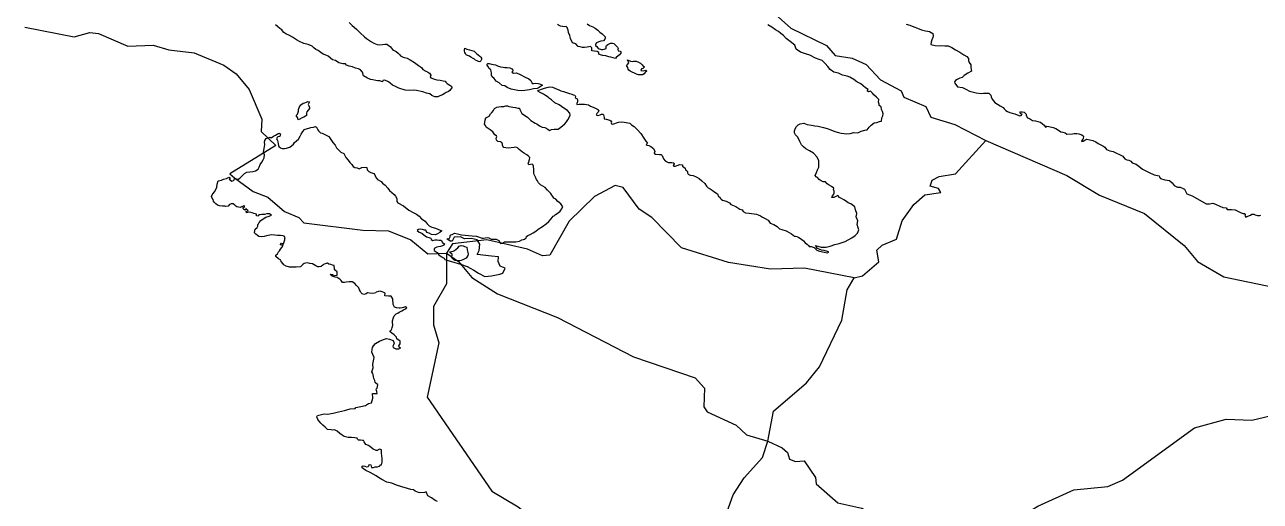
# Model space of a CAD drawing. Header units: metres. Extents: x 13.21 to 19.52, y 42.14 to 46.62.
# Drawn here: x 15.0565 to 15.4171, y 44.1713 to 44.3102 of the extents above; entities that cross this region are included whole.
import ezdxf

# ---------------------------------------------------------------- set-up
doc = ezdxf.new("R2010")
doc.units = ezdxf.units.M
doc.header["$MEASUREMENT"] = 0
doc.layers.add('CESTE', color=5, linetype='Continuous')
doc.layers.add('hr', color=9, linetype='Continuous')

msp = doc.modelspace()

# ---------------------------------------------------------------- linework, layer by layer
at = {"layer": 'CESTE'}
for points in [[(15.2692, 44.319), (15.28013, 44.30923), (15.29047, 44.30421), (15.29304, 44.30126), (15.29797, 44.30048), (15.3021, 44.29859), (15.30631, 44.29414), (15.3123, 44.29091), (15.31309, 44.28915), (15.3195, 44.28638), (15.32092, 44.28326), (15.32797, 44.28116), (15.33703, 44.27648)], [(15.05653, 44.30953), (15.07093, 44.30666), (15.07552, 44.30792), (15.07804, 44.30772), (15.08666, 44.30402), (15.09401, 44.3043), (15.0986, 44.30291), (15.106, 44.30199), (15.11466, 44.29845), (15.11822, 44.29593), (15.12206, 44.29131), (15.12569, 44.28268), (15.12551, 44.27912), (15.12985, 44.27504), (15.11643, 44.2668), (15.11774, 44.26555), (15.12317, 44.26162), (15.1275, 44.25995), (15.1323, 44.2558), (15.13653, 44.25399), (15.13796, 44.25251), (15.15519, 44.25036), (15.16271, 44.25012), (15.16922, 44.24753), (15.17421, 44.24345), (15.17957, 44.24363)], [(15.29858, 44.23648), (15.30103, 44.23698), (15.30576, 44.24107), (15.30523, 44.24447), (15.30671, 44.246), (15.31091, 44.24771), (15.31257, 44.25301), (15.31601, 44.2578), (15.31918, 44.26066), (15.32391, 44.26134), (15.32315, 44.26251), (15.3208, 44.26312), (15.32136, 44.2649), (15.32341, 44.26598), (15.32813, 44.26677), (15.33703, 44.27648)], [(15.33703, 44.27648), (15.36061, 44.26629), (15.37021, 44.26053), (15.38329, 44.25522), (15.39485, 44.24585), (15.39873, 44.24123), (15.40649, 44.23671), (15.42093, 44.23376), (15.45038, 44.22391), (15.46259, 44.22198), (15.4711, 44.21742)], [(15.29858, 44.23648), (15.28407, 44.23921), (15.27412, 44.23896), (15.26188, 44.24089), (15.24815, 44.2452), (15.23952, 44.254), (15.23587, 44.25645), (15.23117, 44.26279), (15.22885, 44.26339), (15.22278, 44.26018), (15.21545, 44.25297), (15.20979, 44.24302), (15.20762, 44.24284), (15.20326, 44.24475), (15.19136, 44.24753), (15.18138, 44.24639), (15.17957, 44.24363)], [(15.17957, 44.24363), (15.17959, 44.23467), (15.1758, 44.22805), (15.17582, 44.2227), (15.1774, 44.21747), (15.17396, 44.20162), (15.19283, 44.17427), (15.20048, 44.1697), (15.20717, 44.16438), (15.20951, 44.16122), (15.22152, 44.15209), (15.22748, 44.14219), (15.22972, 44.13339), (15.23223, 44.12973)], [(15.17957, 44.24363), (15.18311, 44.24116), (15.18699, 44.23654), (15.19447, 44.23178), (15.21204, 44.2249), (15.23418, 44.21337), (15.2522, 44.20727), (15.2549, 44.20431), (15.25472, 44.19883), (15.25567, 44.19737), (15.26416, 44.19344), (15.26714, 44.19064), (15.27335, 44.18883)], [(15.27335, 44.18883), (15.27501, 44.19753), (15.28469, 44.20583), (15.28845, 44.21047), (15.29495, 44.22406), (15.29653, 44.23294), (15.29858, 44.23648)], [(15.32454, 44.15207), (15.33081, 44.15496), (15.33697, 44.16057), (15.35216, 44.1699), (15.36273, 44.17464), (15.37264, 44.17557), (15.37688, 44.17749), (15.39787, 44.19266), (15.40713, 44.19526), (15.41461, 44.19493), (15.43149, 44.19897)], [(15.23223, 44.12973), (15.23542, 44.13247), (15.23739, 44.13578), (15.23885, 44.14107), (15.2414, 44.14414), (15.24119, 44.14769), (15.24211, 44.14938), (15.24962, 44.15654), (15.25657, 44.16169), (15.26142, 44.16799), (15.26331, 44.17318), (15.26644, 44.17808), (15.27187, 44.18408), (15.27335, 44.18883)], [(15.27335, 44.18883), (15.27753, 44.18686), (15.27917, 44.1855), (15.27975, 44.1836), (15.28142, 44.18292), (15.28395, 44.18308), (15.28726, 44.1782), (15.2875, 44.17637), (15.2938, 44.17084), (15.3008, 44.16925), (15.30268, 44.16817), (15.31984, 44.15007)]]:
    msp.add_lwpolyline(points, dxfattribs=at)
at = {"layer": 'hr'}
for points in [[(15.15125, 44.3109), (15.15211, 44.30998), (15.15332, 44.3089), (15.15445, 44.30783), (15.15572, 44.30673), (15.15626, 44.30618), (15.15684, 44.30579), (15.1577, 44.30526), (15.15841, 44.30484), (15.15937, 44.30446), (15.16017, 44.30437), (15.16097, 44.3045), (15.16161, 44.30452), (15.16219, 44.30457), (15.16327, 44.30379), (15.16382, 44.30305), (15.16411, 44.30286), (15.16494, 44.3024), (15.16551, 44.30191), (15.16602, 44.3015), (15.16619, 44.30118), (15.16699, 44.30076), (15.1681, 44.30047), (15.16903, 44.30001), (15.17032, 44.29921), (15.1714, 44.29831), (15.17227, 44.29776), (15.17274, 44.29721), (15.17354, 44.29669), (15.17402, 44.29652), (15.17463, 44.29611), (15.17486, 44.29586), (15.175, 44.2955), (15.17488, 44.29504), (15.17501, 44.29471), (15.17609, 44.2944), (15.1768, 44.29412), (15.17776, 44.2941), (15.17862, 44.29391), (15.17923, 44.2938), (15.17946, 44.29347), (15.17981, 44.29311), (15.18012, 44.29288), (15.18057, 44.29262), (15.18086, 44.29237), (15.18125, 44.29201), (15.18054, 44.29107), (15.18015, 44.29073), (15.17955, 44.29045), (15.17894, 44.29013), (15.17848, 44.28981), (15.17768, 44.28947), (15.17712, 44.28919), (15.17621, 44.28921), (15.17535, 44.28956), (15.17478, 44.29009), (15.17379, 44.2903), (15.1727, 44.2907), (15.17084, 44.29103), (15.16988, 44.29112), (15.16895, 44.29103), (15.16754, 44.29119), (15.16575, 44.29177), (15.16472, 44.29222), (15.16383, 44.29261), (15.16313, 44.29321), (15.16264, 44.29355), (15.16162, 44.29406), (15.16102, 44.29394), (15.16093, 44.2936), (15.16015, 44.2939), (15.15954, 44.2939), (15.15902, 44.29394), (15.15813, 44.29413), (15.1574, 44.29426), (15.15708, 44.29447), (15.15657, 44.29465), (15.15542, 44.29534), (15.15513, 44.29639), (15.15448, 44.29706), (15.15391, 44.29738), (15.15308, 44.29759), (15.15215, 44.29793), (15.15123, 44.29811), (15.15043, 44.29846), (15.1501, 44.2988), (15.1494, 44.2988), (15.14821, 44.29914), (15.14726, 44.29978), (15.14636, 44.30004), (15.14508, 44.30102), (15.14418, 44.30148), (15.1436, 44.30167), (15.14294, 44.30215), (15.1422, 44.30267), (15.14153, 44.30304), (15.14089, 44.30352), (15.14038, 44.304), (15.13923, 44.30451), (15.13795, 44.30478), (15.1367, 44.30533), (15.13581, 44.30586), (15.13466, 44.30657), (15.13382, 44.30705), (15.13277, 44.30758), (15.13215, 44.30797), (15.1318, 44.30845), (15.13158, 44.3087), (15.131, 44.30916), (15.1303, 44.30973), (15.12973, 44.31024)], [(15.22069, 44.31052), (15.22132, 44.31001), (15.22229, 44.30962), (15.22299, 44.30926), (15.22379, 44.30864), (15.22433, 44.30804), (15.22503, 44.30761), (15.22592, 44.30669), (15.22596, 44.30632), (15.2258, 44.306), (15.22544, 44.30549), (15.22467, 44.30539), (15.22409, 44.30525), (15.22336, 44.30492), (15.2231, 44.30458), (15.22307, 44.30417), (15.22352, 44.30385), (15.22383, 44.30332), (15.22486, 44.30302), (15.22527, 44.30305), (15.22562, 44.30312), (15.22617, 44.3033), (15.2262, 44.30392), (15.22633, 44.30421), (15.22672, 44.30449), (15.22713, 44.30467), (15.22746, 44.30483), (15.22806, 44.30485), (15.22845, 44.30474), (15.22871, 44.30446), (15.22915, 44.30407), (15.2295, 44.30366), (15.2297, 44.30334), (15.22959, 44.30302), (15.22969, 44.30261), (15.23027, 44.30256), (15.23062, 44.30213), (15.23037, 44.3018), (15.23014, 44.30148), (15.22971, 44.30118), (15.22911, 44.30071), (15.22898, 44.30043), (15.22761, 44.3008), (15.22697, 44.30089), (15.22613, 44.30115), (15.22524, 44.30124), (15.22421, 44.30155), (15.22409, 44.30183), (15.22409, 44.3021), (15.22358, 44.30246), (15.22277, 44.30252), (15.22204, 44.30261), (15.22204, 44.3031), (15.22198, 44.3035), (15.22165, 44.30387), (15.22066, 44.30371), (15.21986, 44.30364), (15.21928, 44.30364), (15.21864, 44.30376), (15.21801, 44.30385), (15.21731, 44.30466), (15.21638, 44.305), (15.21622, 44.30546), (15.21583, 44.30613), (15.21567, 44.30675), (15.21565, 44.30713), (15.21549, 44.30739), (15.2153, 44.30766), (15.2152, 44.30801), (15.21514, 44.3086), (15.21492, 44.30915), (15.21479, 44.3094), (15.21457, 44.30972), (15.21412, 44.30958), (15.21348, 44.30968), (15.21286, 44.30979), (15.21233, 44.31007), (15.21204, 44.31027)], [(15.17703, 44.17118), (15.17627, 44.17153), (15.17521, 44.17233), (15.17416, 44.17292), (15.17367, 44.17409), (15.17317, 44.17389), (15.17183, 44.17373), (15.17145, 44.17385), (15.17091, 44.17405), (15.17046, 44.17428), (15.16995, 44.17458), (15.16921, 44.17476), (15.16819, 44.17506), (15.16656, 44.17546), (15.16503, 44.17603), (15.16363, 44.17659), (15.16221, 44.17691), (15.16072, 44.17765), (15.15979, 44.17825), (15.15905, 44.17869), (15.15826, 44.17917), (15.15731, 44.17967), (15.15612, 44.18027), (15.15538, 44.18075), (15.15501, 44.18109), (15.15501, 44.18153), (15.1553, 44.18162), (15.1558, 44.18148), (15.15629, 44.18132), (15.15674, 44.18144), (15.15699, 44.18162), (15.15709, 44.18203), (15.15756, 44.18194), (15.15775, 44.18114), (15.1583, 44.18118), (15.15875, 44.1813), (15.15945, 44.18132), (15.15993, 44.18152), (15.16021, 44.18168), (15.16028, 44.18192), (15.16068, 44.18195), (15.16085, 44.18265), (15.16085, 44.18376), (15.16069, 44.18534), (15.1606, 44.18626), (15.16006, 44.1865), (15.15971, 44.18631), (15.15943, 44.1861), (15.15908, 44.1861), (15.15821, 44.18645), (15.15766, 44.18694), (15.15687, 44.18758), (15.15604, 44.18787), (15.15563, 44.18863), (15.15541, 44.18902), (15.15508, 44.18906), (15.15454, 44.18915), (15.15397, 44.18911), (15.15362, 44.18939), (15.15352, 44.1897), (15.15284, 44.18975), (15.15186, 44.18991), (15.15087, 44.18991), (15.14978, 44.19019), (15.14921, 44.19058), (15.14853, 44.19102), (15.14771, 44.19173), (15.14716, 44.19203), (15.14681, 44.19209), (15.14636, 44.19198), (15.14592, 44.19209), (15.14489, 44.19225), (15.1442, 44.19289), (15.14352, 44.19353), (15.14297, 44.19407), (15.14247, 44.19461), (15.14205, 44.19518), (15.1418, 44.19592), (15.14199, 44.19633), (15.14275, 44.19654), (15.14388, 44.19676), (15.14487, 44.19667), (15.14653, 44.19698), (15.1481, 44.19739), (15.14986, 44.1978), (15.15152, 44.19823), (15.15293, 44.19834), (15.15312, 44.19864), (15.15466, 44.19895), (15.15597, 44.19921), (15.15683, 44.19979), (15.15772, 44.20004), (15.15813, 44.20138), (15.15802, 44.2027), (15.15891, 44.20267), (15.15942, 44.20272), (15.15926, 44.20325), (15.15917, 44.20362), (15.15905, 44.20402), (15.15936, 44.20431), (15.15953, 44.20525), (15.15883, 44.20589), (15.15872, 44.20648), (15.15841, 44.20708), (15.15835, 44.20763), (15.15825, 44.20815), (15.1581, 44.20852), (15.15781, 44.20905), (15.15823, 44.21016), (15.15816, 44.21122), (15.15849, 44.21321), (15.15816, 44.21409), (15.15782, 44.2148), (15.15792, 44.21556), (15.15801, 44.21608), (15.15833, 44.21666), (15.15891, 44.21727), (15.16006, 44.21794), (15.16122, 44.21847), (15.16211, 44.21876), (15.16298, 44.21859), (15.16404, 44.21817), (15.16436, 44.21735), (15.16412, 44.21691), (15.16399, 44.21649), (15.16409, 44.21617), (15.16479, 44.21573), (15.16569, 44.21573), (15.1662, 44.21598), (15.16582, 44.21624), (15.16566, 44.21665), (15.16607, 44.21718), (15.16607, 44.218), (15.16515, 44.21869), (15.16499, 44.2191), (15.16435, 44.21981), (15.16365, 44.22032), (15.1632, 44.2207), (15.1632, 44.22096), (15.16349, 44.22121), (15.16365, 44.22156), (15.16378, 44.22192), (15.16397, 44.22263), (15.16385, 44.22353), (15.16389, 44.22393), (15.1641, 44.22485), (15.16437, 44.2254), (15.16494, 44.22593), (15.16539, 44.22616), (15.16583, 44.22639), (15.16661, 44.2268), (15.16702, 44.22708), (15.1675, 44.22735), (15.16801, 44.22769), (15.16766, 44.22797), (15.16709, 44.22779), (15.16668, 44.22769), (15.16609, 44.22763), (15.16584, 44.2276), (15.16504, 44.2277), (15.16444, 44.22792), (15.16407, 44.22865), (15.16399, 44.23035), (15.16351, 44.23111), (15.16264, 44.23114), (15.16157, 44.23123), (15.16176, 44.23194), (15.16131, 44.23216), (15.16086, 44.23237), (15.16022, 44.23254), (15.15974, 44.23242), (15.15905, 44.23222), (15.15898, 44.23208), (15.15859, 44.23196), (15.15808, 44.23187), (15.15717, 44.23201), (15.1566, 44.23203), (15.15616, 44.23182), (15.15553, 44.23162), (15.15499, 44.23176), (15.15469, 44.23206), (15.15451, 44.23245), (15.15422, 44.23292), (15.15404, 44.23353), (15.15338, 44.23422), (15.1529, 44.23482), (15.15206, 44.2353), (15.1512, 44.23528), (15.15031, 44.23521), (15.14986, 44.23512), (15.14922, 44.2351), (15.14883, 44.23563), (15.14849, 44.23604), (15.14801, 44.23634), (15.14769, 44.23652), (15.14708, 44.23661), (15.14651, 44.23678), (15.14622, 44.23691), (15.146, 44.23709), (15.1458, 44.23751), (15.14641, 44.23741), (15.14647, 44.23705), (15.14689, 44.2371), (15.14768, 44.2372), (15.14768, 44.23815), (15.1472, 44.23858), (15.14689, 44.23895), (15.14679, 44.24001), (15.14638, 44.24017), (15.14587, 44.24037), (15.14529, 44.24044), (15.14488, 44.24072), (15.14453, 44.24065), (15.14418, 44.24053), (15.14376, 44.24032), (15.14348, 44.2401), (15.14306, 44.23979), (15.14245, 44.23962), (15.1421, 44.23966), (15.14152, 44.23994), (15.14095, 44.24024), (15.1405, 44.24054), (15.13976, 44.2406), (15.13902, 44.24078), (15.13848, 44.24074), (15.13803, 44.2406), (15.13774, 44.24042), (15.13701, 44.23964), (15.13579, 44.23955), (15.13474, 44.2395), (15.13378, 44.2395), (15.13282, 44.2398), (15.13218, 44.24021), (15.13192, 44.24053), (15.13138, 44.2412), (15.13122, 44.24161), (15.13055, 44.242), (15.12979, 44.24262), (15.12985, 44.24305), (15.13026, 44.24345), (15.13059, 44.24397), (15.13084, 44.24434), (15.13113, 44.24477), (15.13152, 44.24527), (15.13193, 44.24601), (15.13146, 44.24598), (15.1311, 44.2461), (15.13148, 44.24651), (15.13206, 44.24633), (15.13241, 44.2475), (15.13241, 44.24794), (15.13251, 44.24823), (15.13223, 44.24856), (15.13184, 44.24865), (15.1312, 44.24874), (15.13034, 44.2488), (15.12954, 44.24887), (15.12867, 44.24893), (15.12803, 44.24889), (15.12713, 44.24872), (15.12637, 44.24848), (15.12567, 44.24841), (15.12487, 44.24851), (15.12441, 44.24878), (15.12394, 44.24921), (15.12362, 44.24957), (15.12365, 44.2502), (15.12378, 44.25059), (15.12432, 44.25108), (15.12458, 44.25146), (15.12455, 44.25199), (15.12475, 44.25222), (15.12496, 44.25261), (15.12545, 44.25314), (15.12609, 44.25364), (15.12692, 44.2541), (15.12791, 44.25444), (15.12857, 44.25475), (15.12795, 44.25509), (15.12721, 44.25509), (15.12651, 44.2549), (15.12577, 44.25495), (15.12525, 44.25481), (15.12482, 44.25478), (15.12462, 44.25442), (15.12414, 44.25456), (15.12414, 44.25496), (15.12373, 44.25506), (15.12334, 44.2552), (15.12289, 44.25536), (15.1225, 44.2555), (15.12215, 44.25559), (15.12129, 44.25534), (15.12116, 44.25575), (15.12178, 44.25598), (15.1211, 44.25653), (15.12075, 44.25618), (15.12034, 44.25648), (15.12017, 44.25681), (15.12075, 44.25724), (15.12049, 44.25742), (15.11937, 44.25696), (15.1189, 44.25703), (15.11845, 44.25715), (15.11812, 44.2573), (15.11781, 44.25764), (15.11738, 44.25797), (15.11681, 44.25806), (15.11633, 44.25785), (15.11591, 44.25735), (15.11525, 44.25722), (15.11489, 44.25735), (15.11425, 44.25731), (15.11339, 44.25744), (15.11281, 44.25762), (15.1123, 44.25799), (15.11195, 44.25842), (15.11166, 44.25877), (15.1115, 44.25927), (15.11119, 44.25967), (15.11099, 44.26012), (15.11123, 44.26064), (15.11153, 44.26098), (15.11189, 44.2615), (15.11231, 44.26215), (15.11255, 44.26288), (15.11268, 44.2637), (15.11298, 44.26468), (15.114, 44.26487), (15.11456, 44.26521), (15.11538, 44.26535), (15.11609, 44.26583), (15.1165, 44.26558), (15.11618, 44.26516), (15.11695, 44.26464), (15.11744, 44.26485), (15.11762, 44.26505), (15.11775, 44.26535), (15.11801, 44.26529), (15.1183, 44.26532), (15.11878, 44.26523), (15.11932, 44.26553), (15.11987, 44.2661), (15.12016, 44.2664), (15.12063, 44.26688), (15.12134, 44.26725), (15.12224, 44.2673), (15.12317, 44.26746), (15.1239, 44.26762), (15.12461, 44.2681), (15.12498, 44.26874), (15.12527, 44.26947), (15.12573, 44.27018), (15.12608, 44.27082), (15.12641, 44.2714), (15.1265, 44.27229), (15.12625, 44.27312), (15.12642, 44.27415), (15.12661, 44.27527), (15.12654, 44.27598), (15.12663, 44.27646), (15.12702, 44.27706), (15.12811, 44.27745), (15.12847, 44.27725), (15.1291, 44.2777), (15.1297, 44.27806), (15.13019, 44.27834), (15.13073, 44.27862), (15.13121, 44.27841), (15.13108, 44.27813), (15.13095, 44.27767), (15.13044, 44.27754), (15.13015, 44.27738), (15.12999, 44.27699), (15.13019, 44.27671), (15.13029, 44.27646), (15.13037, 44.27607), (15.1305, 44.27552), (15.13057, 44.27499), (15.13072, 44.27468), (15.13117, 44.27435), (15.13166, 44.27419), (15.13232, 44.27417), (15.13288, 44.27426), (15.13348, 44.27442), (15.13393, 44.27454), (15.13496, 44.27538), (15.13525, 44.27589), (15.1358, 44.27634), (15.1364, 44.27686), (15.13691, 44.27777), (15.13723, 44.2783), (15.13771, 44.27912), (15.13816, 44.27969), (15.13841, 44.27983), (15.13942, 44.28004), (15.13999, 44.28022), (15.14076, 44.28033), (15.14136, 44.28056), (15.14171, 44.28038), (15.14185, 44.28001), (15.14207, 44.27958), (15.14226, 44.27925), (15.14258, 44.27903), (15.14287, 44.27876), (15.14331, 44.27857), (15.14408, 44.27825), (15.1453, 44.27767), (15.14603, 44.27646), (15.14649, 44.27585), (15.14709, 44.27507), (15.14753, 44.27435), (15.14881, 44.27311), (15.14961, 44.2727), (15.15028, 44.27154), (15.15092, 44.27079), (15.1514, 44.27006), (15.15194, 44.26945), (15.15233, 44.26894), (15.15287, 44.26857), (15.15356, 44.26846), (15.15414, 44.26821), (15.15449, 44.26837), (15.15488, 44.26858), (15.15592, 44.26869), (15.15638, 44.26859), (15.15651, 44.26794), (15.1569, 44.26748), (15.15753, 44.26715), (15.15837, 44.26686), (15.15872, 44.26644), (15.15891, 44.26589), (15.15952, 44.26513), (15.16051, 44.26457), (15.16096, 44.26399), (15.16176, 44.26344), (15.16252, 44.26255), (15.16297, 44.26188), (15.16364, 44.26131), (15.1643, 44.26069), (15.16475, 44.26028), (15.16514, 44.25959), (15.1651, 44.25922), (15.1651, 44.25872), (15.16539, 44.25829), (15.16702, 44.25739), (15.16862, 44.2562), (15.16984, 44.25553), (15.17082, 44.25496), (15.17162, 44.25439), (15.17232, 44.2536), (15.1734, 44.25293), (15.174, 44.25221), (15.1746, 44.25164), (15.17536, 44.25118), (15.17638, 44.25092), (15.1771, 44.25064), (15.17823, 44.25011), (15.17766, 44.24962), (15.17698, 44.24928), (15.17642, 44.249), (15.17526, 44.24907), (15.17459, 44.24948), (15.17389, 44.24967), (15.17363, 44.25035), (15.17324, 44.25035), (15.17264, 44.25052), (15.17196, 44.25058), (15.17149, 44.25054), (15.17104, 44.25027), (15.17161, 44.24976), (15.17246, 44.24945), (15.17299, 44.24897), (15.17375, 44.24843), (15.17442, 44.24822), (15.17504, 44.24797), (15.17517, 44.24759), (15.17561, 44.24733), (15.17627, 44.24756), (15.17691, 44.24749), (15.17736, 44.24742), (15.17803, 44.24739), (15.17849, 44.24673), (15.17915, 44.24625), (15.17884, 44.24593), (15.17845, 44.24577), (15.17787, 44.24561), (15.17721, 44.24545), (15.17676, 44.24535), (15.17599, 44.24495), (15.17599, 44.24445), (15.17685, 44.2438), (15.17742, 44.24314), (15.1778, 44.24289), (15.17822, 44.24259), (15.17857, 44.24238), (15.17889, 44.24217), (15.17917, 44.24183), (15.17946, 44.24167), (15.18112, 44.24124), (15.1837, 44.24043), (15.18569, 44.23971), (15.18648, 44.23924), (15.18761, 44.23866), (15.18899, 44.2378), (15.19076, 44.23683), (15.19273, 44.23701), (15.19515, 44.23753), (15.19602, 44.23782), (15.19675, 44.23926), (15.19532, 44.23988), (15.19468, 44.24116), (15.19478, 44.24256), (15.19279, 44.24276), (15.18858, 44.24326), (15.1891, 44.24437), (15.18938, 44.24621), (15.18859, 44.24754), (15.1868, 44.24788), (15.18488, 44.2478), (15.1837, 44.24841), (15.18184, 44.24832), (15.18124, 44.24713), (15.18064, 44.24708), (15.17971, 44.24781), (15.18044, 44.24784), (15.18065, 44.24841), (15.18071, 44.24874), (15.18084, 44.24898), (15.18131, 44.24908), (15.18194, 44.24945), (15.18283, 44.24927), (15.18402, 44.249), (15.18708, 44.24864), (15.1884, 44.24854), (15.19001, 44.24801), (15.19045, 44.24801), (15.1909, 44.24806), (15.19148, 44.24822), (15.19193, 44.24807), (15.19266, 44.24773), (15.19413, 44.24774), (15.1949, 44.24729), (15.19538, 44.24649), (15.19598, 44.24654), (15.19656, 44.2469), (15.19762, 44.24697), (15.19989, 44.24697), (15.20088, 44.24709), (15.20159, 44.2475), (15.20205, 44.24764), (15.20242, 44.24775), (15.20283, 44.24812), (15.20296, 44.24853), (15.20332, 44.24874), (15.20399, 44.24911), (15.20492, 44.24954), (15.20566, 44.25007), (15.2064, 44.25063), (15.20761, 44.25141), (15.20871, 44.25215), (15.20944, 44.25288), (15.21018, 44.25366), (15.21076, 44.25446), (15.21103, 44.25456), (15.2114, 44.25487), (15.21216, 44.25537), (15.2128, 44.2559), (15.21316, 44.25648), (15.21352, 44.25712), (15.21332, 44.25741), (15.21297, 44.25799), (15.21211, 44.25868), (15.21154, 44.25936), (15.21097, 44.2597), (15.21064, 44.26019), (15.21039, 44.26055), (15.21007, 44.26099), (15.20949, 44.26163), (15.20906, 44.26195), (15.20844, 44.26273), (15.20774, 44.26321), (15.20701, 44.26354), (15.20675, 44.26381), (15.20646, 44.2641), (15.20615, 44.26471), (15.20592, 44.26507), (15.20574, 44.26532), (15.20564, 44.26564), (15.20515, 44.26656), (15.20509, 44.267), (15.2051, 44.26747), (15.20507, 44.26826), (15.20497, 44.26874), (15.20501, 44.26901), (15.20487, 44.26931), (15.20465, 44.26956), (15.20415, 44.26949), (15.20366, 44.2694), (15.20341, 44.26979), (15.2036, 44.27025), (15.20379, 44.27094), (15.20395, 44.27151), (15.20348, 44.27201), (15.20309, 44.27226), (15.20239, 44.27272), (15.20182, 44.27307), (15.20133, 44.27344), (15.20086, 44.2739), (15.20038, 44.27431), (15.19989, 44.27451), (15.19938, 44.27447), (15.19852, 44.27431), (15.19763, 44.27424), (15.19692, 44.27434), (15.19635, 44.2744), (15.19606, 44.27484), (15.196, 44.27514), (15.196, 44.27541), (15.19578, 44.2759), (15.19539, 44.27608), (15.19463, 44.27615), (15.1942, 44.2766), (15.19414, 44.27713), (15.1943, 44.27752), (15.19424, 44.27784), (15.19376, 44.27816), (15.19309, 44.27896), (15.19239, 44.27954), (15.19117, 44.28039), (15.19095, 44.28082), (15.19073, 44.28126), (15.1908, 44.28172), (15.19093, 44.2824), (15.19112, 44.28311), (15.19144, 44.28329), (15.19202, 44.2836), (15.1925, 44.28423), (15.19281, 44.28462), (15.19337, 44.28527), (15.19362, 44.28577), (15.19426, 44.28616), (15.19484, 44.28632), (15.19557, 44.28643), (15.19631, 44.28643), (15.19695, 44.28661), (15.19737, 44.28655), (15.19784, 44.28643), (15.19852, 44.28627), (15.19893, 44.28622), (15.19971, 44.28609), (15.20041, 44.28595), (15.20095, 44.28586), (15.20105, 44.28547), (15.20159, 44.28439), (15.20322, 44.28332), (15.20424, 44.28232), (15.20546, 44.28157), (15.20593, 44.28129), (15.20679, 44.28072), (15.20757, 44.28036), (15.20827, 44.28028), (15.20923, 44.2798), (15.20971, 44.27939), (15.21022, 44.27971), (15.21105, 44.27977), (15.21173, 44.2798), (15.21218, 44.2798), (15.21294, 44.28033), (15.21416, 44.28133), (15.21461, 44.28193), (15.21499, 44.2825), (15.21542, 44.28319), (15.21574, 44.28388), (15.21558, 44.2844), (15.21492, 44.28523), (15.21385, 44.28592), (15.21254, 44.28684), (15.2112, 44.2875), (15.21022, 44.28835), (15.20964, 44.28876), (15.20932, 44.28913), (15.20849, 44.28961), (15.20792, 44.29), (15.20737, 44.2903), (15.20692, 44.29046), (15.20622, 44.2909), (15.2065, 44.29112), (15.20686, 44.29124), (15.20737, 44.29149), (15.20795, 44.29165), (15.20885, 44.2919), (15.20968, 44.29208), (15.21058, 44.29203), (15.21124, 44.29173), (15.21239, 44.29124), (15.21297, 44.29094), (15.21371, 44.29075), (15.21467, 44.29049), (15.2155, 44.2902), (15.21617, 44.28997), (15.21662, 44.28979), (15.21706, 44.28967), (15.21722, 44.28926), (15.21713, 44.28887), (15.21777, 44.28864), (15.21786, 44.28827), (15.21783, 44.28773), (15.21764, 44.28727), (15.2176, 44.28694), (15.21837, 44.28706), (15.21901, 44.28704), (15.21987, 44.28706), (15.2211, 44.28685), (15.22164, 44.28653), (15.22244, 44.28616), (15.22346, 44.28573), (15.22381, 44.28547), (15.22404, 44.28518), (15.22383, 44.28476), (15.22346, 44.28439), (15.22329, 44.28396), (15.22368, 44.2838), (15.22448, 44.284), (15.22483, 44.28417), (15.22521, 44.28419), (15.22543, 44.28396), (15.22557, 44.28362), (15.22559, 44.28314), (15.22566, 44.28283), (15.22621, 44.28272), (15.22732, 44.28244), (15.22761, 44.28224), (15.22777, 44.28196), (15.22771, 44.28167), (15.22777, 44.2813), (15.22816, 44.28121), (15.22873, 44.28148), (15.22921, 44.28166), (15.22979, 44.28182), (15.23065, 44.28189), (15.23148, 44.28185), (15.2331, 44.28154), (15.23356, 44.28107), (15.23435, 44.28059), (15.23535, 44.27959), (15.23634, 44.27849), (15.23719, 44.2772), (15.23774, 44.27632), (15.23825, 44.27572), (15.23789, 44.27535), (15.23818, 44.2751), (15.23867, 44.27501), (15.23927, 44.27476), (15.23998, 44.27412), (15.24041, 44.27327), (15.2402, 44.27274), (15.24057, 44.27249), (15.24179, 44.27242), (15.24224, 44.27239), (15.24259, 44.27208), (15.24293, 44.27111), (15.24338, 44.27058), (15.24434, 44.2701), (15.24486, 44.27006), (15.24537, 44.27007), (15.24595, 44.26996), (15.2461, 44.26967), (15.24578, 44.26921), (15.24594, 44.26896), (15.24642, 44.26896), (15.24696, 44.26918), (15.24767, 44.26944), (15.2485, 44.26941), (15.2485, 44.26895), (15.24929, 44.26841), (15.2494, 44.2679), (15.24968, 44.26769), (15.24997, 44.26742), (15.24993, 44.26708), (15.25013, 44.26666), (15.25073, 44.26634), (15.2516, 44.26631), (15.25252, 44.26592), (15.25339, 44.2654), (15.25411, 44.26468), (15.25504, 44.26396), (15.2555, 44.26315), (15.25596, 44.26271), (15.25655, 44.26239), (15.25715, 44.26201), (15.25794, 44.26143), (15.25873, 44.26091), (15.25903, 44.26016), (15.25935, 44.25993), (15.2595, 44.25966), (15.25973, 44.25939), (15.26014, 44.25904), (15.26118, 44.25881), (15.26217, 44.25828), (15.26263, 44.2578), (15.26402, 44.25723), (15.26522, 44.25642), (15.2659, 44.25624), (15.26615, 44.25576), (15.26682, 44.25541), (15.26791, 44.25532), (15.27005, 44.255), (15.2706, 44.25476), (15.2712, 44.25452), (15.27179, 44.25414), (15.27259, 44.25375), (15.27345, 44.25323), (15.27404, 44.25242), (15.27517, 44.25194), (15.27609, 44.25141), (15.27682, 44.25075), (15.27752, 44.25052), (15.27877, 44.25015), (15.27959, 44.24962), (15.28027, 44.24927), (15.28078, 44.24889), (15.28107, 44.24854), (15.28144, 44.24854), (15.28187, 44.24845), (15.28247, 44.24815), (15.28324, 44.24772), (15.28378, 44.24719), (15.28429, 44.24662), (15.28492, 44.24616), (15.28521, 44.24588), (15.28547, 44.24561), (15.28607, 44.24553), (15.28693, 44.24524), (15.28767, 44.2445), (15.28847, 44.24418), (15.28978, 44.24395), (15.29073, 44.24377), (15.29116, 44.24393), (15.29083, 44.24411), (15.28987, 44.24436), (15.28907, 44.24453), (15.28837, 44.24477), (15.2879, 44.24496), (15.28745, 44.24547), (15.28733, 44.2459), (15.28899, 44.24537), (15.29037, 44.24541), (15.29154, 44.24569), (15.29289, 44.24612), (15.29424, 44.24644), (15.29536, 44.24682), (15.29592, 44.24705), (15.29792, 44.24806), (15.29886, 44.24877), (15.29959, 44.2495), (15.29994, 44.25039), (15.29972, 44.25106), (15.29948, 44.25202), (15.29967, 44.25306), (15.29914, 44.25418), (15.29936, 44.25523), (15.29895, 44.25624), (15.29875, 44.25714), (15.29763, 44.25805), (15.29684, 44.25833), (15.29608, 44.2589), (15.29557, 44.2592), (15.29487, 44.25959), (15.29426, 44.25989), (15.29381, 44.26046), (15.29267, 44.25983), (15.29205, 44.25987), (15.29222, 44.26038), (15.2926, 44.26081), (15.29276, 44.26115), (15.2927, 44.2617), (15.29258, 44.2622), (15.29264, 44.2626), (15.29197, 44.26308), (15.29129, 44.26345), (15.29066, 44.26385), (15.29024, 44.26445), (15.28958, 44.26445), (15.28892, 44.26469), (15.28838, 44.26508), (15.28786, 44.26565), (15.28753, 44.26589), (15.28721, 44.26629), (15.28761, 44.26718), (15.28792, 44.26794), (15.28825, 44.26869), (15.28831, 44.26948), (15.28825, 44.27058), (15.28779, 44.27158), (15.28667, 44.27277), (15.28552, 44.27347), (15.28446, 44.27407), (15.28376, 44.27462), (15.28322, 44.27521), (15.28268, 44.2762), (15.28243, 44.27682), (15.28205, 44.27753), (15.28143, 44.27812), (15.28119, 44.27867), (15.28119, 44.27931), (15.28132, 44.27991), (15.28171, 44.28053), (15.28219, 44.28106), (15.28279, 44.28138), (15.28392, 44.2815), (15.28484, 44.28117), (15.28612, 44.28098), (15.28715, 44.28077), (15.28805, 44.28066), (15.28964, 44.28026), (15.29073, 44.27995), (15.29181, 44.27956), (15.2929, 44.27914), (15.29405, 44.27877), (15.29482, 44.27861), (15.29565, 44.27856), (15.29648, 44.27845), (15.29741, 44.27856), (15.29844, 44.27878), (15.29963, 44.27874), (15.30062, 44.27922), (15.30174, 44.27945), (15.30241, 44.27961), (15.30299, 44.28041), (15.30357, 44.28098), (15.3044, 44.28158), (15.30518, 44.28169), (15.30597, 44.28205), (15.30654, 44.28215), (15.30669, 44.28308), (15.30694, 44.2837), (15.30701, 44.2843), (15.30683, 44.28492), (15.30657, 44.28547), (15.30646, 44.28627), (15.30583, 44.28664), (15.30583, 44.28703), (15.30569, 44.28766), (15.30581, 44.28847), (15.30509, 44.28913), (15.30436, 44.28981), (15.3039, 44.29028), (15.3033, 44.2909), (15.30275, 44.29062), (15.30238, 44.29095), (15.30271, 44.29138), (15.30191, 44.29181), (15.30052, 44.29297), (15.2994, 44.29361), (15.2985, 44.29425), (15.29733, 44.2949), (15.29653, 44.29527), (15.29521, 44.2955), (15.294, 44.29607), (15.29263, 44.29642), (15.29154, 44.29722), (15.2909, 44.29807), (15.29013, 44.29894), (15.28921, 44.29981), (15.28841, 44.30011), (15.28732, 44.3005), (15.28563, 44.30131), (15.28471, 44.30161), (15.28294, 44.30227), (15.28163, 44.30307), (15.28122, 44.3043), (15.27995, 44.30534), (15.27876, 44.30624), (15.278, 44.30707), (15.2772, 44.30771), (15.27647, 44.30822), (15.2756, 44.30879), (15.27452, 44.30953), (15.27341, 44.31024)], [(15.31379, 44.31036), (15.31484, 44.3101), (15.31603, 44.30965), (15.31702, 44.30921), (15.31827, 44.30875), (15.31936, 44.30847), (15.32057, 44.30824), (15.3215, 44.30765), (15.32166, 44.30698), (15.32153, 44.30652), (15.3212, 44.30586), (15.32109, 44.3051), (15.32097, 44.30446), (15.32224, 44.30413), (15.32337, 44.30404), (15.32407, 44.30418), (15.325, 44.30411), (15.32603, 44.30404), (15.32705, 44.30358), (15.32816, 44.30294), (15.32945, 44.3022), (15.33062, 44.30145), (15.33149, 44.30098), (15.3319, 44.30043), (15.33199, 44.29981), (15.33218, 44.29926), (15.33266, 44.29855), (15.33262, 44.29779), (15.33278, 44.29668), (15.33172, 44.29611), (15.33069, 44.29544), (15.33011, 44.29487), (15.32941, 44.29462), (15.32867, 44.29427), (15.32819, 44.294), (15.3279, 44.29354), (15.32796, 44.29322), (15.32871, 44.29212), (15.33017, 44.29197), (15.33116, 44.29144), (15.33224, 44.29083), (15.33339, 44.29053), (15.33421, 44.29039), (15.3356, 44.29014), (15.33636, 44.2903), (15.33714, 44.29032), (15.33792, 44.29023), (15.33844, 44.28972), (15.3386, 44.28919), (15.33886, 44.28855), (15.33921, 44.28805), (15.33965, 44.28756), (15.34038, 44.28703), (15.34115, 44.28656), (15.34204, 44.28605), (15.3424, 44.28568), (15.34287, 44.28526), (15.34332, 44.2849), (15.34402, 44.2846), (15.34466, 44.28446), (15.34546, 44.28426), (15.34616, 44.284), (15.34696, 44.2837), (15.34735, 44.28375), (15.3476, 44.28411), (15.34719, 44.2843), (15.34697, 44.28457), (15.34713, 44.28487), (15.34761, 44.28484), (15.34822, 44.28472), (15.34873, 44.28413), (15.34879, 44.28377), (15.34916, 44.28307), (15.34977, 44.28285), (15.3506, 44.28231), (15.35146, 44.28222), (15.35214, 44.28204), (15.353, 44.28186), (15.35351, 44.28132), (15.35406, 44.28092), (15.35437, 44.28034), (15.35482, 44.28066), (15.35536, 44.28052), (15.35667, 44.28024), (15.35744, 44.28002), (15.35824, 44.27951), (15.35891, 44.27902), (15.35945, 44.27888), (15.36016, 44.27867), (15.36067, 44.27836), (15.36233, 44.27844), (15.36281, 44.27851), (15.36355, 44.27851), (15.36419, 44.27839), (15.36499, 44.27816), (15.3655, 44.27775), (15.36536, 44.27698), (15.36523, 44.27679), (15.36498, 44.27652), (15.36494, 44.27615), (15.36542, 44.27631), (15.36591, 44.27658), (15.36651, 44.27685), (15.36738, 44.27672), (15.36818, 44.27649), (15.36908, 44.27607), (15.36981, 44.27557), (15.37035, 44.27527), (15.37111, 44.2749), (15.37172, 44.27449), (15.37226, 44.27384), (15.37319, 44.27343), (15.37418, 44.27327), (15.37702, 44.27187), (15.37715, 44.27164), (15.37752, 44.27118), (15.37816, 44.2708), (15.37874, 44.27073), (15.37935, 44.27043), (15.37973, 44.26998), (15.38085, 44.26961), (15.38168, 44.26901), (15.38273, 44.26813), (15.38467, 44.26713), (15.38617, 44.26647), (15.38757, 44.2662), (15.38771, 44.26581), (15.38802, 44.26537), (15.38927, 44.26502), (15.39061, 44.26478), (15.39134, 44.26413), (15.39198, 44.26332), (15.39294, 44.26284), (15.39376, 44.26291), (15.39463, 44.26248), (15.39495, 44.26224), (15.39564, 44.26096), (15.39724, 44.26036), (15.39814, 44.25987), (15.4013, 44.25799), (15.40228, 44.25803), (15.40328, 44.25817), (15.40401, 44.25787), (15.40526, 44.25738), (15.40621, 44.25695), (15.40714, 44.25685), (15.4074, 44.25639), (15.40865, 44.25632), (15.40972, 44.25625), (15.41136, 44.25549), (15.41196, 44.25523), (15.41261, 44.25517), (15.41269, 44.25487), (15.41263, 44.25459), (15.41285, 44.25413), (15.41349, 44.25445), (15.41423, 44.25475), (15.41461, 44.25504), (15.41522, 44.25498), (15.41557, 44.25478), (15.41631, 44.25463), (15.41692, 44.2546), (15.41721, 44.25467)]]:
    msp.add_lwpolyline(points, dxfattribs=at)
for points in [[(15.18493, 44.30337), (15.18557, 44.30309), (15.18633, 44.30289), (15.18697, 44.30275), (15.18767, 44.30255), (15.1881, 44.30218), (15.18841, 44.30181), (15.1889, 44.30144), (15.18931, 44.30108), (15.18966, 44.30075), (15.18978, 44.30044), (15.18978, 44.30012), (15.18962, 44.29973), (15.18937, 44.29945), (15.18891, 44.2995), (15.18854, 44.29968), (15.18803, 44.29993), (15.18774, 44.30018), (15.18735, 44.30042), (15.18674, 44.30082), (15.18636, 44.30103), (15.18579, 44.30122), (15.18536, 44.30149), (15.18515, 44.30183), (15.18499, 44.30216), (15.18489, 44.30254), (15.18485, 44.30289), (15.18493, 44.30337)], [(15.2324, 44.29995), (15.23327, 44.29965), (15.23382, 44.29948), (15.23419, 44.2996), (15.23493, 44.2996), (15.23561, 44.29933), (15.23625, 44.29898), (15.23669, 44.29852), (15.23704, 44.29818), (15.23736, 44.29793), (15.23688, 44.29747), (15.23656, 44.29733), (15.23634, 44.29688), (15.23698, 44.2968), (15.2378, 44.29696), (15.23803, 44.29671), (15.23768, 44.29643), (15.23745, 44.29621), (15.23732, 44.29593), (15.23685, 44.29563), (15.23633, 44.29559), (15.23566, 44.29559), (15.23508, 44.29577), (15.23444, 44.2961), (15.23383, 44.29637), (15.23323, 44.29671), (15.23284, 44.29697), (15.23259, 44.29731), (15.23253, 44.29777), (15.23217, 44.29834), (15.23243, 44.29862), (15.23279, 44.29914), (15.2324, 44.29995)], [(15.19538, 44.29791), (15.19618, 44.29782), (15.19663, 44.2978), (15.19731, 44.2978), (15.19813, 44.29771), (15.19871, 44.29741), (15.19893, 44.29701), (15.19893, 44.2967), (15.19868, 44.29636), (15.19913, 44.29612), (15.20006, 44.29616), (15.20107, 44.29576), (15.20261, 44.29497), (15.2036, 44.29445), (15.20421, 44.29399), (15.20456, 44.29339), (15.20459, 44.29311), (15.20503, 44.29314), (15.20552, 44.29321), (15.20635, 44.29307), (15.20702, 44.29291), (15.20762, 44.29257), (15.20708, 44.29226), (15.20663, 44.29195), (15.20609, 44.29165), (15.20496, 44.29151), (15.20381, 44.29126), (15.20251, 44.29101), (15.20152, 44.29092), (15.20045, 44.29102), (15.19946, 44.29124), (15.19844, 44.29147), (15.19732, 44.29189), (15.19659, 44.29241), (15.19582, 44.29253), (15.19502, 44.29328), (15.19406, 44.29381), (15.19355, 44.29457), (15.19297, 44.29505), (15.19275, 44.29548), (15.19271, 44.29606), (15.19269, 44.29665), (15.19253, 44.29704), (15.19208, 44.29746), (15.19163, 44.29814), (15.19142, 44.2986), (15.19163, 44.29897), (15.19208, 44.29894), (15.19278, 44.29874), (15.19394, 44.29851), (15.19449, 44.29821), (15.19538, 44.29791)], [(15.13967, 44.28772), (15.13923, 44.28701), (15.13942, 44.28655), (15.13968, 44.2861), (15.13968, 44.28583), (15.13929, 44.2853), (15.13888, 44.28483), (15.13871, 44.28441), (15.13875, 44.28379), (15.13842, 44.28359), (15.13801, 44.28329), (15.13724, 44.28301), (15.13702, 44.28276), (15.13634, 44.28251), (15.13612, 44.28318), (15.13577, 44.28375), (15.13609, 44.28416), (15.13647, 44.28503), (15.13641, 44.28547), (15.13666, 44.28614), (15.13715, 44.28686), (15.1374, 44.2871), (15.13782, 44.28732), (15.13831, 44.2875), (15.13875, 44.28766), (15.13917, 44.28782), (15.13967, 44.28772)], [(15.18562, 44.24456), (15.1858, 44.2438), (15.18593, 44.24331), (15.18584, 44.24297), (15.18555, 44.24242), (15.18532, 44.24219), (15.185, 44.24197), (15.18439, 44.24171), (15.1839, 44.24151), (15.18343, 44.24136), (15.18269, 44.24137), (15.18211, 44.2415), (15.18174, 44.24169), (15.18145, 44.24201), (15.18119, 44.2423), (15.1811, 44.24258), (15.18123, 44.243), (15.18126, 44.24329), (15.18101, 44.24356), (15.18066, 44.24371), (15.18062, 44.24398), (15.18107, 44.24407), (15.18152, 44.24423), (15.18194, 44.24444), (15.18239, 44.2448), (15.18293, 44.24522), (15.18334, 44.24568), (15.18392, 44.24584), (15.18447, 44.24575), (15.18482, 44.24554), (15.18552, 44.24533), (15.18562, 44.24456)]]:
    msp.add_lwpolyline(points, close=True, dxfattribs=at)

doc.saveas('drawing.dxf')
